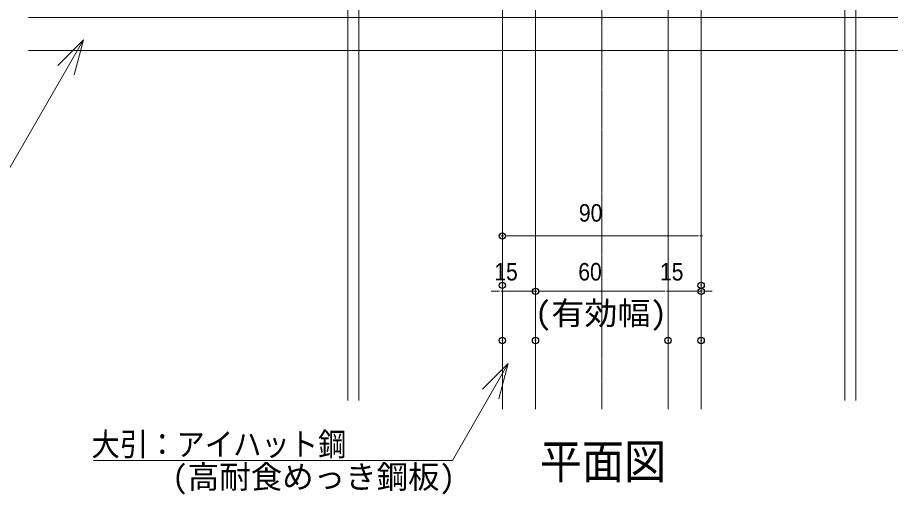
# Model space of a CAD drawing. Units: millimetres, scale not verified. Extents: x -12715 to 12220, y -3398 to 4210.
# Drawn here: x 2756.9 to 3152.1, y 3069.2 to 3285 of the extents above; entities that cross this region are included whole.
import ezdxf
from ezdxf.enums import TextEntityAlignment as Align

# ---------------------------------------------------------------- set-up
doc = ezdxf.new("R2010")
doc.units = ezdxf.units.MM
doc.header["$LTSCALE"] = 5.7
doc.header["$PDMODE"] = 32
doc.header["$PDSIZE"] = 2.85
doc.linetypes.add('CHAIN1', pattern=[8, 5, -1, 1, -1])
doc.linetypes.add('DASHED1', pattern=[1.8, 1.2, -0.6])
for name, color, linetype, lineweight in [('0-1_デッキ', 7, 'Continuous', 9), ('0-2_文字', 4, 'Continuous', 9), ('0-3_寸法', 7, 'Continuous', 9), ('0-5_根太', 4, 'Continuous', 9), ('0-7_0', 7, 'Continuous', 9), ('0-9_大引', 4, 'Continuous', 9)]:
    doc.layers.add(name, color=color, linetype=linetype, lineweight=lineweight)
doc.layers.add('0-8_DEFPOINTS', color=7, linetype='Continuous')
doc.styles.add('Osaka', font='')
doc.styles.add('ＭＳ ゴシック', font='')
doc.styles.get('Osaka').set_extended_font_data('Osaka')
doc.styles.get('ＭＳ ゴシック').set_extended_font_data('MS Gothic')

# ---------------------------------------------------------------- blocks, each defined once
blk = doc.blocks.new('グループ-291-1')
at = {"layer": '0-5_根太', "linetype": 'DASHED1'}
for p, q in [((99772.1, 14598.7), (120996.4, 14598.7)), ((99772.1, 13998.7), (120996.4, 13998.7))]:
    blk.add_line(p, q, dxfattribs=at)
blk = doc.blocks.new('グループ-292-1')
at = {"layer": '0-9_大引', "linetype": 'CHAIN1'}
blk.add_line((110152.3, 7512.7), (110152.3, 23989.2), dxfattribs=at)
at = {"layer": '0-9_大引', "linetype": 'DASHED1'}
for p, q in [((108352.3, 7512.7), (108352.3, 23554.3)), ((108952.3, 7512.7), (108952.3, 23554.3)), ((111352.3, 7512.7), (111352.3, 23554.3)), ((111952.3, 7512.7), (111952.3, 23554.3))]:
    blk.add_line(p, q, dxfattribs=at)
blk = doc.blocks.new('シンボル-24')
at = {"layer": '0-2_文字', "style": 'ＭＳ ゴシック', "width": 0.9}
blk.add_text('大引：アイハット鋼', height=417.9, dxfattribs=at).set_placement((-2575.2, -305.6), align=Align.BOTTOM_LEFT)
at = {"layer": '0-2_文字', "style": 'ＭＳ ゴシック'}
blk.add_text('\u3000\u3000 (高耐食めっき鋼板)', height=417.9, dxfattribs=at).set_placement((-2540, -894), align=Align.BOTTOM_LEFT)
blk = doc.blocks.new('_DOT')
at = {"layer": '0-7_0'}
for p, q in [((-20, 0), (-40, 0)), ((-10, 0), (10, 0))]:
    blk.add_line(p, q, dxfattribs=at)

msp = doc.modelspace()

# ---------------------------------------------------------------- linework, layer by layer
at = {"layer": '0-1_デッキ'}
for p, q in [((2906.384, 3111.67), (2906.384, 3511.67)), ((3136.384, 3111.67), (3136.384, 3511.67)), ((2911.384, 3111.67), (2911.384, 3312.468)), ((3131.384, 3111.67), (3131.384, 3312.468))]:
    msp.add_line(p, q, dxfattribs=at)
at = {"layer": '0-2_文字'}
for p, q in [((2751.823, 3214.416), (2786.733, 3274.882)), ((2953.748, 3084.634), (2979.014, 3128.395)), ((2953.748, 3084.634), (2791.244, 3084.634))]:
    msp.add_line(p, q, dxfattribs=at)
for points in [[(2775.112, 3263.26), (2786.733, 3274.882), (2782.479, 3259.007)], [(2967.393, 3116.774), (2979.014, 3128.395), (2974.76, 3112.52)]]:
    msp.add_lwpolyline(points, dxfattribs=at)
at = {"layer": '0-3_寸法'}
for p, q in [((2976.394, 3168.833), (2976.394, 3186.119)), ((3063.891, 3186.119), (2978.898, 3186.119)), ((3066.394, 3168.833), (3066.394, 3186.119)), ((2973.891, 3161.119), (2971.387, 3161.119)), ((2976.394, 3143.833), (2976.394, 3161.119)), ((2976.394, 3161.119), (2991.394, 3161.119)), ((2991.394, 3143.833), (2991.394, 3161.119)), ((2991.394, 3143.833), (2991.394, 3161.119)), ((3048.891, 3161.119), (2993.898, 3161.119)), ((2993.898, 3161.119), (2996.402, 3161.119)), ((3048.891, 3161.119), (3046.387, 3161.119)), ((3051.394, 3143.833), (3051.394, 3161.119)), ((3051.394, 3143.833), (3051.394, 3161.119)), ((3051.394, 3161.119), (3066.394, 3161.119)), ((3066.394, 3143.833), (3066.394, 3161.119)), ((3068.898, 3161.119), (3071.402, 3161.119))]:
    msp.add_line(p, q, dxfattribs=at)
at = {"layer": '0-8_DEFPOINTS'}
for p in [(2976.394, 3186.119), (2976.394, 3163.833), (2991.394, 3161.119), (3066.394, 3163.833), (3066.394, 3161.119), (2976.394, 3138.833), (2991.394, 3138.833), (3051.394, 3138.833), (3066.394, 3138.833)]:
    msp.add_point(p, dxfattribs=at)

# ---------------------------------------------------------------- block references
at = {"layer": '0-2_文字', "xscale": 0.025, "yscale": 0.025}
msp.add_blockref('シンボル-24', (2854.744, 3091.171), dxfattribs=at)
at = {"layer": '0-3_寸法', "xscale": 0.06259308, "yscale": 0.06259308, "rotation": 180}
for p in [(2976.394, 3186.119), (2991.394, 3161.119), (2991.394, 3161.119), (3066.394, 3161.119)]:
    msp.add_blockref('_DOT', p, dxfattribs=at)
at = {"layer": '0-3_寸法', "xscale": 0.06259308, "yscale": 0.06259308}
for p in [(3066.394, 3186.119), (2976.394, 3161.119), (3051.394, 3161.119), (3051.394, 3161.119)]:
    msp.add_blockref('_DOT', p, dxfattribs=at)
at = {"layer": '0-5_根太', "xscale": 0.025, "yscale": 0.025}
msp.add_blockref('グループ-291-1', (267.586, 2920), dxfattribs=at)
at = {"layer": '0-9_大引', "xscale": 0.025, "yscale": 0.025}
msp.add_blockref('グループ-292-1', (267.586, 2920), dxfattribs=at)

# ---------------------------------------------------------------- texts
at = {"layer": '0-2_文字', "style": 'ＭＳ ゴシック', "width": 0.9}
msp.add_text('平面図', height=15.54, dxfattribs=at).set_placement((2993.361, 3071.71), align=Align.BOTTOM_LEFT)
at = {"layer": '0-3_寸法', "style": 'Osaka', "width": 0.9}
for s, p in [('90', (3011.053, 3190.245)), ('15', (2972.777, 3163.619)), ('60', (3010.794, 3163.619)), ('15', (3047.777, 3163.619))]:
    msp.add_text(s, height=7.918, dxfattribs=at).set_placement(p, align=Align.BOTTOM_LEFT)
at = {"layer": '0-3_寸法', "color": 4, "style": 'ＭＳ ゴシック', "width": 1.05}
msp.add_text('(有効幅)', height=10.45, dxfattribs=at).set_placement((2991.104, 3142.865), align=Align.BOTTOM_LEFT)

doc.saveas('drawing.dxf')
